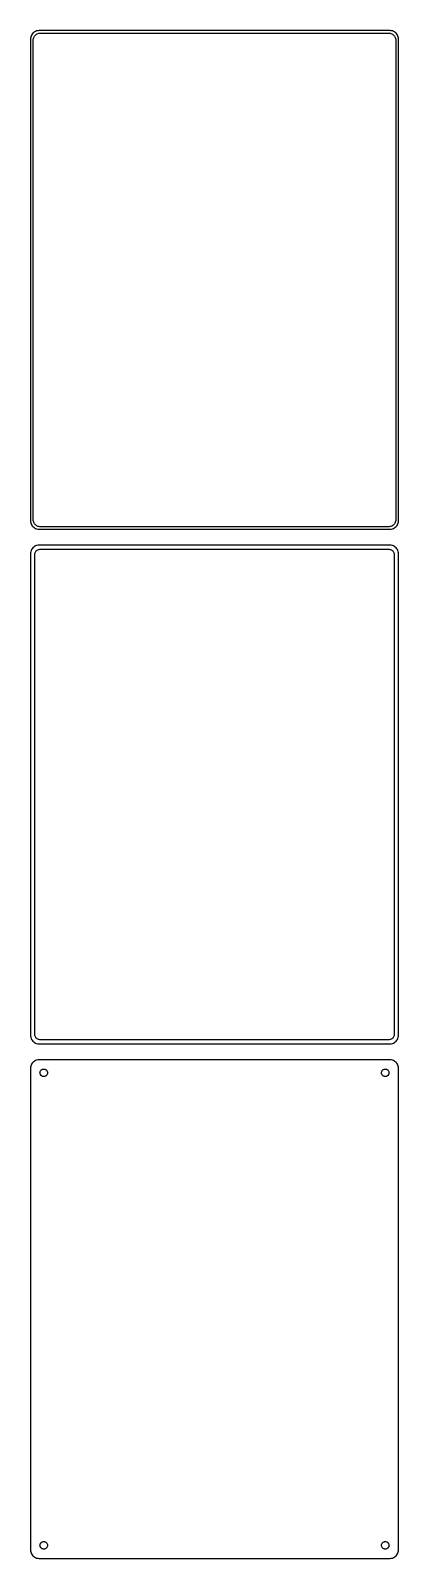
# Model space of a CAD drawing. Header units: metres. Extents: x -105 to 105, y 740 to 1612.
import ezdxf

# ---------------------------------------------------------------- set-up
doc = ezdxf.new("R2010")
doc.units = ezdxf.units.M

msp = doc.modelspace()

# ---------------------------------------------------------------- linework, layer by layer
for p, q in [((-104.961, 1608.13), (-105, 1607.5)), ((-105, 1607.5), (-105, 1332.5)), ((-104.843, 1608.74), (-104.961, 1608.13)), ((-104.649, 1609.34), (-104.843, 1608.74)), ((-104.382, 1609.91), (-104.649, 1609.34)), ((-104.045, 1610.44), (-104.382, 1609.91)), ((-103.645, 1610.92), (-104.045, 1610.44)), ((-103.187, 1611.35), (-103.645, 1610.92)), ((-103.5, 1607), (-103.468, 1607.5)), ((-103.5, 1333), (-103.5, 1607)), ((-103.468, 1607.5), (-103.374, 1607.99)), ((-103.374, 1607.99), (-103.219, 1608.47)), ((-103.219, 1608.47), (-103.005, 1608.93)), ((-102.679, 1611.72), (-103.187, 1611.35)), ((-103.005, 1608.93), (-102.736, 1609.35)), ((-102.736, 1609.35), (-102.416, 1609.74)), ((-102.129, 1612.02), (-102.679, 1611.72)), ((-102.416, 1609.74), (-102.05, 1610.08)), ((-101.545, 1612.26), (-102.129, 1612.02)), ((-102.05, 1610.08), (-101.643, 1610.38)), ((-101.643, 1610.38), (-101.203, 1610.62)), ((-100.937, 1612.41), (-101.545, 1612.26)), ((-101.203, 1610.62), (-100.736, 1610.8)), ((-100.314, 1612.49), (-100.937, 1612.41)), ((-100.736, 1610.8), (-100.25, 1610.93)), ((100.314, 1612.49), (-100.314, 1612.49)), ((-100.25, 1610.93), (-99.7512, 1610.99)), ((-99.7512, 1610.99), (99.7512, 1610.99)), ((99.7512, 1610.99), (100.25, 1610.93)), ((100.25, 1610.93), (100.736, 1610.8)), ((100.937, 1612.41), (100.314, 1612.49)), ((100.736, 1610.8), (101.203, 1610.62)), ((101.545, 1612.26), (100.937, 1612.41)), ((101.203, 1610.62), (101.643, 1610.38)), ((102.129, 1612.02), (101.545, 1612.26)), ((101.643, 1610.38), (102.05, 1610.08)), ((102.05, 1610.08), (102.416, 1609.74)), ((102.679, 1611.72), (102.129, 1612.02)), ((102.416, 1609.74), (102.736, 1609.35)), ((103.187, 1611.35), (102.679, 1611.72)), ((102.736, 1609.35), (103.005, 1608.93)), ((103.005, 1608.93), (103.219, 1608.47)), ((103.645, 1610.92), (103.187, 1611.35)), ((103.219, 1608.47), (103.374, 1607.99)), ((103.374, 1607.99), (103.468, 1607.5)), ((103.468, 1607.5), (103.5, 1607)), ((103.5, 1607), (103.5, 1333)), ((104.045, 1610.44), (103.645, 1610.92)), ((104.382, 1609.91), (104.045, 1610.44)), ((104.649, 1609.34), (104.382, 1609.91)), ((104.843, 1608.74), (104.649, 1609.34)), ((104.961, 1608.13), (104.843, 1608.74)), ((105, 1607.5), (104.961, 1608.13)), ((105, 1332.5), (105, 1607.5)), ((-105, 1332.5), (-104.961, 1331.87)), ((-104.961, 1331.87), (-104.843, 1331.26)), ((-104.843, 1331.26), (-104.649, 1330.66)), ((-104.649, 1330.66), (-104.382, 1330.09)), ((-104.382, 1330.09), (-104.045, 1329.56)), ((-104.045, 1329.56), (-103.645, 1329.08)), ((-103.645, 1329.08), (-103.187, 1328.65)), ((-103.468, 1332.5), (-103.5, 1333)), ((-103.374, 1332.01), (-103.468, 1332.5)), ((-103.219, 1331.53), (-103.374, 1332.01)), ((-103.005, 1331.07), (-103.219, 1331.53)), ((-103.187, 1328.65), (-102.679, 1328.28)), ((-102.736, 1330.65), (-103.005, 1331.07)), ((-102.416, 1330.26), (-102.736, 1330.65)), ((-102.679, 1328.28), (-102.129, 1327.98)), ((-102.05, 1329.92), (-102.416, 1330.26)), ((-102.129, 1327.98), (-101.545, 1327.74)), ((-101.643, 1329.62), (-102.05, 1329.92)), ((-101.203, 1329.38), (-101.643, 1329.62)), ((-101.545, 1327.74), (-100.937, 1327.59)), ((-100.736, 1329.2), (-101.203, 1329.38)), ((-100.937, 1327.59), (-100.314, 1327.51)), ((-100.25, 1329.07), (-100.736, 1329.2)), ((-100.314, 1327.51), (100.314, 1327.51)), ((-99.7512, 1329.01), (-100.25, 1329.07)), ((99.7512, 1329.01), (-99.7512, 1329.01)), ((100.25, 1329.07), (99.7512, 1329.01)), ((100.736, 1329.2), (100.25, 1329.07)), ((100.314, 1327.51), (100.937, 1327.59)), ((101.203, 1329.38), (100.736, 1329.2)), ((100.937, 1327.59), (101.545, 1327.74)), ((101.643, 1329.62), (101.203, 1329.38)), ((101.545, 1327.74), (102.129, 1327.98)), ((102.05, 1329.92), (101.643, 1329.62)), ((102.416, 1330.26), (102.05, 1329.92)), ((102.129, 1327.98), (102.679, 1328.28)), ((102.736, 1330.65), (102.416, 1330.26)), ((102.679, 1328.28), (103.187, 1328.65)), ((103.005, 1331.07), (102.736, 1330.65)), ((103.219, 1331.53), (103.005, 1331.07)), ((103.187, 1328.65), (103.645, 1329.08)), ((103.374, 1332.01), (103.219, 1331.53)), ((103.468, 1332.5), (103.374, 1332.01)), ((103.5, 1333), (103.468, 1332.5)), ((103.645, 1329.08), (104.045, 1329.56)), ((104.045, 1329.56), (104.382, 1330.09)), ((104.382, 1330.09), (104.649, 1330.66)), ((104.649, 1330.66), (104.843, 1331.26)), ((104.843, 1331.26), (104.961, 1331.87)), ((104.961, 1331.87), (105, 1332.5)), ((-101.545, 1318.26), (-102.129, 1318.02)), ((-100.937, 1318.41), (-101.545, 1318.26)), ((-100.314, 1318.49), (-100.937, 1318.41)), ((100.314, 1318.49), (-100.314, 1318.49)), ((100.937, 1318.41), (100.314, 1318.49)), ((101.545, 1318.26), (100.937, 1318.41)), ((102.129, 1318.02), (101.545, 1318.26)), ((-104.961, 1314.13), (-105, 1313.5)), ((-105, 1313.5), (-105, 1038.5)), ((-104.843, 1314.74), (-104.961, 1314.13)), ((-104.649, 1315.34), (-104.843, 1314.74)), ((-104.382, 1315.91), (-104.649, 1315.34)), ((-104.045, 1316.44), (-104.382, 1315.91)), ((-103.645, 1316.92), (-104.045, 1316.44)), ((-103.187, 1317.35), (-103.645, 1316.92)), ((-102.679, 1317.72), (-103.187, 1317.35)), ((-102.129, 1318.02), (-102.679, 1317.72)), ((-102.613, 1313), (-102.588, 1313.39)), ((-102.613, 1039), (-102.613, 1313)), ((-102.588, 1313.39), (-102.515, 1313.77)), ((-102.515, 1313.77), (-102.394, 1314.15)), ((-102.394, 1314.15), (-102.228, 1314.5)), ((-102.228, 1314.5), (-102.018, 1314.83)), ((-102.018, 1314.83), (-101.769, 1315.13)), ((-101.769, 1315.13), (-101.484, 1315.4)), ((-101.484, 1315.4), (-101.168, 1315.63)), ((-101.168, 1315.63), (-100.825, 1315.82)), ((-100.825, 1315.82), (-100.462, 1315.96)), ((-100.462, 1315.96), (-100.083, 1316.06)), ((-100.083, 1316.06), (-99.6955, 1316.11)), ((-99.6955, 1316.11), (99.6955, 1316.11)), ((99.6955, 1316.11), (100.083, 1316.06)), ((100.083, 1316.06), (100.462, 1315.96)), ((100.462, 1315.96), (100.825, 1315.82)), ((100.825, 1315.82), (101.168, 1315.63)), ((101.168, 1315.63), (101.484, 1315.4)), ((101.484, 1315.4), (101.769, 1315.13)), ((101.769, 1315.13), (102.018, 1314.83)), ((102.018, 1314.83), (102.228, 1314.5)), ((102.679, 1317.72), (102.129, 1318.02)), ((102.228, 1314.5), (102.394, 1314.15)), ((102.394, 1314.15), (102.515, 1313.77)), ((102.515, 1313.77), (102.588, 1313.39)), ((102.588, 1313.39), (102.613, 1313)), ((102.613, 1313), (102.613, 1039)), ((103.187, 1317.35), (102.679, 1317.72)), ((103.645, 1316.92), (103.187, 1317.35)), ((104.045, 1316.44), (103.645, 1316.92)), ((104.382, 1315.91), (104.045, 1316.44)), ((104.649, 1315.34), (104.382, 1315.91)), ((104.843, 1314.74), (104.649, 1315.34)), ((104.961, 1314.13), (104.843, 1314.74)), ((105, 1313.5), (104.961, 1314.13)), ((105, 1038.5), (105, 1313.5)), ((-102.588, 1038.61), (-102.613, 1039)), ((102.613, 1039), (102.588, 1038.61)), ((-105, 1038.5), (-104.961, 1037.87)), ((-104.961, 1037.87), (-104.843, 1037.26)), ((-104.843, 1037.26), (-104.649, 1036.66)), ((-104.649, 1036.66), (-104.382, 1036.09)), ((-104.382, 1036.09), (-104.045, 1035.56)), ((-104.045, 1035.56), (-103.645, 1035.08)), ((-103.645, 1035.08), (-103.187, 1034.65)), ((-103.187, 1034.65), (-102.679, 1034.28)), ((-102.679, 1034.28), (-102.129, 1033.98)), ((-102.515, 1038.23), (-102.588, 1038.61)), ((-102.394, 1037.85), (-102.515, 1038.23)), ((-102.228, 1037.5), (-102.394, 1037.85)), ((-102.018, 1037.17), (-102.228, 1037.5)), ((-102.129, 1033.98), (-101.545, 1033.74)), ((-101.769, 1036.87), (-102.018, 1037.17)), ((-101.484, 1036.6), (-101.769, 1036.87)), ((-101.545, 1033.74), (-100.937, 1033.59)), ((-101.168, 1036.37), (-101.484, 1036.6)), ((-100.825, 1036.18), (-101.168, 1036.37)), ((-100.937, 1033.59), (-100.314, 1033.51)), ((-100.462, 1036.04), (-100.825, 1036.18)), ((-100.083, 1035.94), (-100.462, 1036.04)), ((-100.314, 1033.51), (100.314, 1033.51)), ((-99.6955, 1035.89), (-100.083, 1035.94)), ((99.6955, 1035.89), (-99.6955, 1035.89)), ((100.083, 1035.94), (99.6955, 1035.89)), ((100.462, 1036.04), (100.083, 1035.94)), ((100.314, 1033.51), (100.937, 1033.59)), ((100.825, 1036.18), (100.462, 1036.04)), ((101.168, 1036.37), (100.825, 1036.18)), ((100.937, 1033.59), (101.545, 1033.74)), ((101.484, 1036.6), (101.168, 1036.37)), ((101.769, 1036.87), (101.484, 1036.6)), ((101.545, 1033.74), (102.129, 1033.98)), ((102.018, 1037.17), (101.769, 1036.87)), ((102.228, 1037.5), (102.018, 1037.17)), ((102.129, 1033.98), (102.679, 1034.28)), ((102.394, 1037.85), (102.228, 1037.5)), ((102.515, 1038.23), (102.394, 1037.85)), ((102.588, 1038.61), (102.515, 1038.23)), ((102.679, 1034.28), (103.187, 1034.65)), ((103.187, 1034.65), (103.645, 1035.08)), ((103.645, 1035.08), (104.045, 1035.56)), ((104.045, 1035.56), (104.382, 1036.09)), ((104.382, 1036.09), (104.649, 1036.66)), ((104.649, 1036.66), (104.843, 1037.26)), ((104.843, 1037.26), (104.961, 1037.87)), ((104.961, 1037.87), (105, 1038.5)), ((-104.382, 1021.91), (-104.649, 1021.34)), ((-104.045, 1022.44), (-104.382, 1021.91)), ((-103.645, 1022.92), (-104.045, 1022.44)), ((-103.187, 1023.35), (-103.645, 1022.92)), ((-102.679, 1023.72), (-103.187, 1023.35)), ((-102.129, 1024.02), (-102.679, 1023.72)), ((-101.545, 1024.26), (-102.129, 1024.02)), ((-100.937, 1024.41), (-101.545, 1024.26)), ((-100.314, 1024.49), (-100.937, 1024.41)), ((100.314, 1024.49), (-100.314, 1024.49)), ((100.937, 1024.41), (100.314, 1024.49)), ((101.545, 1024.26), (100.937, 1024.41)), ((102.129, 1024.02), (101.545, 1024.26)), ((102.679, 1023.72), (102.129, 1024.02)), ((103.187, 1023.35), (102.679, 1023.72)), ((103.645, 1022.92), (103.187, 1023.35)), ((104.045, 1022.44), (103.645, 1022.92)), ((104.382, 1021.91), (104.045, 1022.44)), ((104.649, 1021.34), (104.382, 1021.91)), ((-104.961, 1020.13), (-105, 1019.5)), ((-105, 1019.5), (-105, 744.5)), ((-104.843, 1020.74), (-104.961, 1020.13)), ((-104.649, 1021.34), (-104.843, 1020.74)), ((-99.6353, 1017), (-99.6185, 1017.27)), ((-99.6185, 1016.73), (-99.6353, 1017)), ((-99.6185, 1017.27), (-99.5682, 1017.53)), ((-99.5682, 1016.47), (-99.6185, 1016.73)), ((-99.5682, 1017.53), (-99.4853, 1017.79)), ((-99.4853, 1016.21), (-99.5682, 1016.47)), ((-99.4853, 1017.79), (-99.3712, 1018.03)), ((-99.3712, 1015.97), (-99.4853, 1016.21)), ((-99.3712, 1018.03), (-99.2275, 1018.26)), ((-99.2275, 1015.74), (-99.3712, 1015.97)), ((-99.2275, 1018.26), (-99.0566, 1018.46)), ((-99.0566, 1015.54), (-99.2275, 1015.74)), ((-99.0566, 1018.46), (-98.8611, 1018.65)), ((-98.8611, 1015.35), (-99.0566, 1015.54)), ((-98.8611, 1018.65), (-98.6441, 1018.8)), ((-98.6441, 1015.2), (-98.8611, 1015.35)), ((-98.6441, 1018.8), (-98.4092, 1018.93)), ((-98.4092, 1015.07), (-98.6441, 1015.2)), ((-98.4092, 1018.93), (-98.1598, 1019.03)), ((-98.1598, 1014.97), (-98.4092, 1015.07)), ((-98.1598, 1019.03), (-97.9001, 1019.1)), ((-97.9001, 1014.9), (-98.1598, 1014.97)), ((-97.9001, 1019.1), (-97.6341, 1019.13)), ((-97.6341, 1014.87), (-97.9001, 1014.9)), ((-97.6341, 1019.13), (-97.3659, 1019.13)), ((-97.3659, 1014.87), (-97.6341, 1014.87)), ((-97.3659, 1019.13), (-97.0999, 1019.1)), ((-97.0999, 1014.9), (-97.3659, 1014.87)), ((-97.0999, 1019.1), (-96.8401, 1019.03)), ((-96.8401, 1014.97), (-97.0999, 1014.9)), ((-96.8401, 1019.03), (-96.5908, 1018.93)), ((-96.5908, 1015.07), (-96.8401, 1014.97)), ((-96.5908, 1018.93), (-96.3559, 1018.8)), ((-96.3559, 1015.2), (-96.5908, 1015.07)), ((-96.3559, 1018.8), (-96.1389, 1018.65)), ((-96.1389, 1015.35), (-96.3559, 1015.2)), ((-96.1389, 1018.65), (-95.9434, 1018.46)), ((-95.9434, 1015.54), (-96.1389, 1015.35)), ((-95.9434, 1018.46), (-95.7725, 1018.26)), ((-95.7725, 1015.74), (-95.9434, 1015.54)), ((-95.7725, 1018.26), (-95.6288, 1018.03)), ((-95.6288, 1015.97), (-95.7725, 1015.74)), ((-95.6288, 1018.03), (-95.5146, 1017.79)), ((-95.5146, 1016.21), (-95.6288, 1015.97)), ((-95.5146, 1017.79), (-95.4318, 1017.53)), ((-95.4318, 1016.47), (-95.5146, 1016.21)), ((-95.4318, 1017.53), (-95.3815, 1017.27)), ((-95.3815, 1016.73), (-95.4318, 1016.47)), ((-95.3815, 1017.27), (-95.3647, 1017)), ((-95.3647, 1017), (-95.3815, 1016.73)), ((95.3647, 1017), (95.3815, 1017.27)), ((95.3815, 1016.73), (95.3647, 1017)), ((95.3815, 1017.27), (95.4318, 1017.53)), ((95.4318, 1016.47), (95.3815, 1016.73)), ((95.4318, 1017.53), (95.5146, 1017.79)), ((95.5146, 1016.21), (95.4318, 1016.47)), ((95.5146, 1017.79), (95.6288, 1018.03)), ((95.6288, 1015.97), (95.5146, 1016.21)), ((95.6288, 1018.03), (95.7725, 1018.26)), ((95.7725, 1015.74), (95.6288, 1015.97)), ((95.7725, 1018.26), (95.9434, 1018.46)), ((95.9434, 1015.54), (95.7725, 1015.74)), ((95.9434, 1018.46), (96.1389, 1018.65)), ((96.1389, 1015.35), (95.9434, 1015.54)), ((96.1389, 1018.65), (96.3559, 1018.8)), ((96.3559, 1015.2), (96.1389, 1015.35)), ((96.3559, 1018.8), (96.5908, 1018.93)), ((96.5908, 1015.07), (96.3559, 1015.2)), ((96.5908, 1018.93), (96.8401, 1019.03)), ((96.8401, 1014.97), (96.5908, 1015.07)), ((96.8401, 1019.03), (97.0999, 1019.1)), ((97.0999, 1014.9), (96.8401, 1014.97)), ((97.0999, 1019.1), (97.3659, 1019.13)), ((97.3659, 1014.87), (97.0999, 1014.9)), ((97.3659, 1019.13), (97.6341, 1019.13)), ((97.6341, 1014.87), (97.3659, 1014.87)), ((97.6341, 1019.13), (97.9001, 1019.1)), ((97.9001, 1014.9), (97.6341, 1014.87)), ((97.9001, 1019.1), (98.1598, 1019.03)), ((98.1598, 1014.97), (97.9001, 1014.9)), ((98.1598, 1019.03), (98.4092, 1018.93)), ((98.4092, 1015.07), (98.1598, 1014.97)), ((98.4092, 1018.93), (98.6441, 1018.8)), ((98.6441, 1015.2), (98.4092, 1015.07)), ((98.6441, 1018.8), (98.8611, 1018.65)), ((98.8611, 1015.35), (98.6441, 1015.2)), ((98.8611, 1018.65), (99.0566, 1018.46)), ((99.0566, 1015.54), (98.8611, 1015.35)), ((99.0566, 1018.46), (99.2275, 1018.26)), ((99.2275, 1015.74), (99.0566, 1015.54)), ((99.2275, 1018.26), (99.3712, 1018.03)), ((99.3712, 1015.97), (99.2275, 1015.74)), ((99.3712, 1018.03), (99.4853, 1017.79)), ((99.4853, 1016.21), (99.3712, 1015.97)), ((99.4853, 1017.79), (99.5682, 1017.53)), ((99.5682, 1016.47), (99.4853, 1016.21)), ((99.5682, 1017.53), (99.6185, 1017.27)), ((99.6185, 1016.73), (99.5682, 1016.47)), ((99.6185, 1017.27), (99.6353, 1017)), ((99.6353, 1017), (99.6185, 1016.73)), ((104.843, 1020.74), (104.649, 1021.34)), ((104.961, 1020.13), (104.843, 1020.74)), ((105, 1019.5), (104.961, 1020.13)), ((105, 744.5), (105, 1019.5)), ((-105, 744.5), (-104.961, 743.873)), ((-104.961, 743.873), (-104.843, 743.257)), ((-104.843, 743.257), (-104.649, 742.659)), ((-104.649, 742.659), (-104.382, 742.091)), ((-104.382, 742.091), (-104.045, 741.561)), ((-99.6353, 747), (-99.6185, 747.268)), ((-99.6185, 746.732), (-99.6353, 747)), ((-99.6185, 747.268), (-99.5682, 747.531)), ((-99.5682, 746.469), (-99.6185, 746.732)), ((-99.5682, 747.531), (-99.4853, 747.786)), ((-99.4853, 746.214), (-99.5682, 746.469)), ((-99.4853, 747.786), (-99.3712, 748.029)), ((-99.3712, 745.971), (-99.4853, 746.214)), ((-99.3712, 748.029), (-99.2275, 748.255)), ((-99.2275, 745.745), (-99.3712, 745.971)), ((-99.2275, 748.255), (-99.0566, 748.462)), ((-99.0566, 745.538), (-99.2275, 745.745)), ((-99.0566, 748.462), (-98.8611, 748.645)), ((-98.8611, 745.355), (-99.0566, 745.538)), ((-98.8611, 748.645), (-98.6441, 748.803)), ((-98.6441, 745.197), (-98.8611, 745.355)), ((-98.6441, 748.803), (-98.4092, 748.932)), ((-98.4092, 745.068), (-98.6441, 745.197)), ((-98.4092, 748.932), (-98.1598, 749.031)), ((-98.1598, 744.969), (-98.4092, 745.068)), ((-98.1598, 749.031), (-97.9001, 749.097)), ((-97.9001, 744.903), (-98.1598, 744.969)), ((-97.9001, 749.097), (-97.6341, 749.131)), ((-97.6341, 744.869), (-97.9001, 744.903)), ((-97.6341, 749.131), (-97.3659, 749.131)), ((-97.3659, 744.869), (-97.6341, 744.869)), ((-97.3659, 749.131), (-97.0999, 749.097)), ((-97.0999, 744.903), (-97.3659, 744.869)), ((-97.0999, 749.097), (-96.8401, 749.031)), ((-96.8401, 744.969), (-97.0999, 744.903)), ((-96.8401, 749.031), (-96.5908, 748.932)), ((-96.5908, 745.068), (-96.8401, 744.969)), ((-96.5908, 748.932), (-96.3559, 748.803)), ((-96.3559, 745.197), (-96.5908, 745.068)), ((-96.3559, 748.803), (-96.1389, 748.645)), ((-96.1389, 745.355), (-96.3559, 745.197)), ((-96.1389, 748.645), (-95.9434, 748.462)), ((-95.9434, 745.538), (-96.1389, 745.355)), ((-95.9434, 748.462), (-95.7725, 748.255)), ((-95.7725, 745.745), (-95.9434, 745.538)), ((-95.7725, 748.255), (-95.6288, 748.029)), ((-95.6288, 745.971), (-95.7725, 745.745)), ((-95.6288, 748.029), (-95.5146, 747.786)), ((-95.5146, 746.214), (-95.6288, 745.971)), ((-95.5146, 747.786), (-95.4318, 747.531)), ((-95.4318, 746.469), (-95.5146, 746.214)), ((-95.4318, 747.531), (-95.3815, 747.268)), ((-95.3815, 746.732), (-95.4318, 746.469)), ((-95.3815, 747.268), (-95.3647, 747)), ((-95.3647, 747), (-95.3815, 746.732)), ((95.3647, 747), (95.3815, 747.268)), ((95.3815, 746.732), (95.3647, 747)), ((95.3815, 747.268), (95.4318, 747.531)), ((95.4318, 746.469), (95.3815, 746.732)), ((95.4318, 747.531), (95.5146, 747.786)), ((95.5146, 746.214), (95.4318, 746.469)), ((95.5146, 747.786), (95.6288, 748.029)), ((95.6288, 745.971), (95.5146, 746.214)), ((95.6288, 748.029), (95.7725, 748.255)), ((95.7725, 745.745), (95.6288, 745.971)), ((95.7725, 748.255), (95.9434, 748.462)), ((95.9434, 745.538), (95.7725, 745.745)), ((95.9434, 748.462), (96.1389, 748.645)), ((96.1389, 745.355), (95.9434, 745.538)), ((96.1389, 748.645), (96.3559, 748.803)), ((96.3559, 745.197), (96.1389, 745.355)), ((96.3559, 748.803), (96.5908, 748.932)), ((96.5908, 745.068), (96.3559, 745.197)), ((96.5908, 748.932), (96.8401, 749.031)), ((96.8401, 744.969), (96.5908, 745.068)), ((96.8401, 749.031), (97.0999, 749.097)), ((97.0999, 744.903), (96.8401, 744.969)), ((97.0999, 749.097), (97.3659, 749.131)), ((97.3659, 744.869), (97.0999, 744.903)), ((97.3659, 749.131), (97.6341, 749.131)), ((97.6341, 744.869), (97.3659, 744.869)), ((97.6341, 749.131), (97.9001, 749.097)), ((97.9001, 744.903), (97.6341, 744.869)), ((97.9001, 749.097), (98.1598, 749.031)), ((98.1598, 744.969), (97.9001, 744.903)), ((98.1598, 749.031), (98.4092, 748.932)), ((98.4092, 745.068), (98.1598, 744.969)), ((98.4092, 748.932), (98.6441, 748.803)), ((98.6441, 745.197), (98.4092, 745.068)), ((98.6441, 748.803), (98.8611, 748.645)), ((98.8611, 745.355), (98.6441, 745.197)), ((98.8611, 748.645), (99.0566, 748.462)), ((99.0566, 745.538), (98.8611, 745.355)), ((99.0566, 748.462), (99.2275, 748.255)), ((99.2275, 745.745), (99.0566, 745.538)), ((99.2275, 748.255), (99.3712, 748.029)), ((99.3712, 745.971), (99.2275, 745.745)), ((99.3712, 748.029), (99.4853, 747.786)), ((99.4853, 746.214), (99.3712, 745.971)), ((99.4853, 747.786), (99.5682, 747.531)), ((99.5682, 746.469), (99.4853, 746.214)), ((99.5682, 747.531), (99.6185, 747.268)), ((99.6185, 746.732), (99.5682, 746.469)), ((99.6185, 747.268), (99.6353, 747)), ((99.6353, 747), (99.6185, 746.732)), ((104.045, 741.561), (104.382, 742.091)), ((104.382, 742.091), (104.649, 742.659)), ((104.649, 742.659), (104.843, 743.257)), ((104.843, 743.257), (104.961, 743.873)), ((104.961, 743.873), (105, 744.5)), ((-104.045, 741.561), (-103.645, 741.077)), ((-103.645, 741.077), (-103.187, 740.647)), ((-103.187, 740.647), (-102.679, 740.278)), ((-102.679, 740.278), (-102.129, 739.976)), ((-102.129, 739.976), (-101.545, 739.745)), ((-101.545, 739.745), (-100.937, 739.589)), ((-100.937, 739.589), (-100.314, 739.51)), ((-100.314, 739.51), (100.314, 739.51)), ((100.314, 739.51), (100.937, 739.589)), ((100.937, 739.589), (101.545, 739.745)), ((101.545, 739.745), (102.129, 739.976)), ((102.129, 739.976), (102.679, 740.278)), ((102.679, 740.278), (103.187, 740.647)), ((103.187, 740.647), (103.645, 741.077)), ((103.645, 741.077), (104.045, 741.561))]:
    msp.add_line(p, q)

doc.saveas('drawing.dxf')
